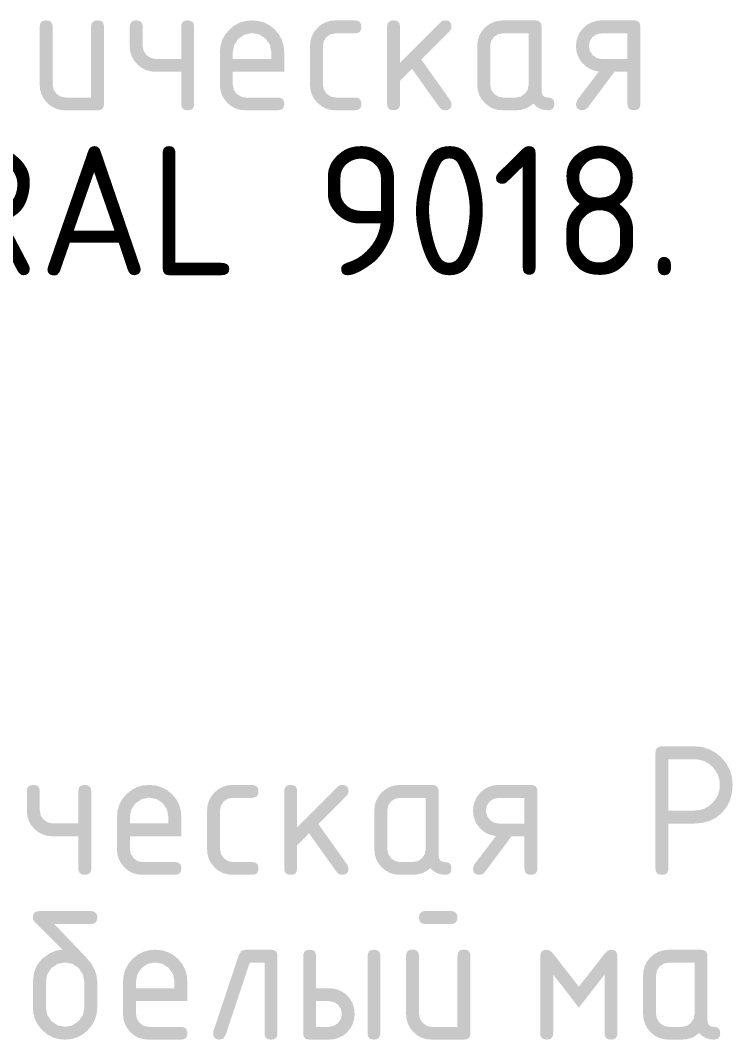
# Model space of a CAD drawing. Header units: millimetres. Extents: x 0 to 1189, y 0 to 841.
# Drawn here: x 1044.37 to 1061.14, y 332.25 to 356.24 of the extents above; entities that cross this region are included whole.
import ezdxf

# ---------------------------------------------------------------- set-up
doc = ezdxf.new("R2010")
doc.units = ezdxf.units.MM

msp = doc.modelspace()

# ---------------------------------------------------------------- hatches: boundary and pattern name
h = msp.add_hatch(color=7)
h.dxf.hatch_style = 2
h.paths.add_polyline_path([(1046.336424, 356.096256), (1046.336424, 354.276143), (1046.326907, 354.209954), (1046.298322, 354.163764), (1046.250616, 354.136694), (1046.183738, 354.127866), (1045.426368, 354.127866), (1045.303955, 354.138331), (1045.191619, 354.170241), (1045.089722, 354.224372), (1044.998625, 354.301499), (1044.920809, 354.394517), (1044.865162, 354.496629), (1044.831736, 354.609077), (1044.820582, 354.733101), (1044.820582, 356.096256), (1044.8301, 356.160584), (1044.858685, 356.206981), (1044.906391, 356.235085), (1044.973269, 356.244533), (1045.039828, 356.235085), (1045.087371, 356.206981), (1045.115896, 356.160584), (1045.125405, 356.096256), (1045.125405, 354.733101), (1045.147729, 354.617483), (1045.214701, 354.517575), (1045.312473, 354.450603), (1045.426368, 354.428278), (1046.031602, 354.428278), (1046.031602, 356.096256), (1046.041111, 356.160584), (1046.069636, 356.206981), (1046.117179, 356.235085), (1046.183738, 356.244533), (1046.250616, 356.235085), (1046.298322, 356.206981), (1046.326907, 356.160584)])
h = msp.add_hatch(color=7)
h.dxf.hatch_style = 2
h.paths.add_polyline_path([(1048.458069, 356.096256), (1048.458069, 354.276143), (1048.448552, 354.209954), (1048.419967, 354.163764), (1048.372261, 354.136694), (1048.305383, 354.127866), (1048.238824, 354.136694), (1048.191281, 354.163764), (1048.162756, 354.209954), (1048.153247, 354.276143), (1048.153247, 355.034064), (1047.548013, 355.034064), (1047.428081, 355.045063), (1047.316571, 355.077817), (1047.213847, 355.131965), (1047.12027, 355.207146), (1047.042454, 355.300112), (1046.986807, 355.401449), (1046.953381, 355.511468), (1046.942227, 355.630479), (1046.942227, 356.096256), (1046.951744, 356.160584), (1046.98033, 356.206981), (1047.028036, 356.235085), (1047.094914, 356.244533), (1047.161473, 356.235085), (1047.209016, 356.206981), (1047.237541, 356.160584), (1047.247049, 356.096256), (1047.247049, 355.643157), (1047.269374, 355.525886), (1047.336346, 355.427632), (1047.434118, 355.360659), (1047.548013, 355.338335), (1048.153247, 355.338335), (1048.153247, 356.096256), (1048.162756, 356.160584), (1048.191281, 356.206981), (1048.238824, 356.235085), (1048.305383, 356.244533), (1048.372261, 356.235085), (1048.419967, 356.206981), (1048.448552, 356.160584)])
h = msp.add_hatch(color=7)
h.paths.add_polyline_path([(1049.821793, 355.94412), (1049.646782, 355.911805), (1049.499884, 355.812931), (1049.401009, 355.666032), (1049.368694, 355.491022), (1049.368694, 355.338335), (1050.274892, 355.338335), (1050.274892, 355.491022), (1050.242577, 355.666032), (1050.143703, 355.812931), (1049.996804, 355.911805)])
h.paths.add_polyline_path([(1049.368694, 355.034064), (1049.368694, 354.733101), (1049.391019, 354.617483), (1049.457991, 354.517575), (1049.555763, 354.450603), (1049.669658, 354.428278), (1050.427028, 354.428278), (1050.493906, 354.41877), (1050.541612, 354.390245), (1050.570197, 354.342702), (1050.579714, 354.276143), (1050.570197, 354.209954), (1050.541612, 354.163764), (1050.493906, 354.136694), (1050.427028, 354.127866), (1049.669658, 354.127866), (1049.547245, 354.138331), (1049.434909, 354.170241), (1049.333012, 354.224372), (1049.241915, 354.301499), (1049.164099, 354.394517), (1049.108452, 354.496629), (1049.075026, 354.609077), (1049.063872, 354.733101), (1049.063872, 355.486612), (1049.077472, 355.639118), (1049.118512, 355.779376), (1049.187353, 355.907749), (1049.284358, 356.024598), (1049.400889, 356.121285), (1049.529098, 356.189962), (1049.669296, 356.230942), (1049.821793, 356.244533), (1049.97429, 356.231002), (1050.114489, 356.190445), (1050.242698, 356.122912), (1050.359228, 356.028456), (1050.456233, 355.911926), (1050.525075, 355.783717), (1050.566115, 355.643519), (1050.579714, 355.491022), (1050.579714, 355.034064)])
h = msp.add_hatch(color=7)
h.dxf.hatch_style = 2
h.paths.add_polyline_path([(1051.490339, 355.639298), (1051.490339, 354.733101), (1051.512663, 354.617483), (1051.579636, 354.517575), (1051.677408, 354.450603), (1051.791303, 354.428278), (1052.243851, 354.428278), (1052.310728, 354.41877), (1052.358434, 354.390245), (1052.38702, 354.342702), (1052.396537, 354.276143), (1052.38702, 354.209954), (1052.358434, 354.163764), (1052.310728, 354.136694), (1052.243851, 354.127866), (1051.791303, 354.127866), (1051.66889, 354.138331), (1051.556554, 354.170241), (1051.454657, 354.224372), (1051.36356, 354.301499), (1051.285744, 354.394517), (1051.230097, 354.496629), (1051.196671, 354.609077), (1051.185517, 354.733101), (1051.185517, 355.639298), (1051.196671, 355.761462), (1051.230097, 355.874116), (1051.285744, 355.977262), (1051.36356, 356.0709), (1051.454657, 356.146167), (1051.556554, 356.200504), (1051.66889, 356.233448), (1051.791303, 356.244533), (1052.243851, 356.244533), (1052.310728, 356.235024), (1052.358434, 356.206499), (1052.38702, 356.158957), (1052.396537, 356.092397), (1052.38702, 356.025519), (1052.358434, 355.977814), (1052.310728, 355.949228), (1052.243851, 355.939711), (1051.791303, 355.939711), (1051.673549, 355.917938), (1051.575226, 355.854824), (1051.512112, 355.756569)])
h = msp.add_hatch(color=7)
h.dxf.hatch_style = 2
h.paths.add_polyline_path([(1053.307041, 355.249589), (1054.259541, 356.202089), (1054.30605, 356.234473), (1054.365375, 356.244533), (1054.432253, 356.235085), (1054.479959, 356.206981), (1054.508544, 356.160584), (1054.518061, 356.096256), (1054.505797, 356.038585), (1054.471208, 355.990423), (1053.806442, 355.321798), (1054.488296, 354.364889), (1054.518061, 354.276143), (1054.508544, 354.209954), (1054.479959, 354.163764), (1054.432253, 354.136694), (1054.365375, 354.127866), (1054.292476, 354.143645), (1054.238595, 354.191256), (1053.586507, 355.105722), (1053.307041, 354.822397), (1053.307041, 354.276143), (1053.297533, 354.209954), (1053.269007, 354.163764), (1053.221465, 354.136694), (1053.154906, 354.127866), (1053.088028, 354.136694), (1053.040322, 354.163764), (1053.011736, 354.209954), (1053.002219, 354.276143), (1053.002219, 356.096256), (1053.011736, 356.160584), (1053.040322, 356.206981), (1053.088028, 356.235085), (1053.154906, 356.244533), (1053.221465, 356.235085), (1053.269007, 356.206981), (1053.297533, 356.160584), (1053.307041, 356.096256)])
h = msp.add_hatch(color=7)
h.paths.add_polyline_path([(1056.334884, 355.939711), (1055.72965, 355.939711), (1055.611896, 355.917938), (1055.513573, 355.854824), (1055.450459, 355.756569), (1055.428686, 355.639298), (1055.428686, 354.733101), (1055.45101, 354.617483), (1055.517983, 354.517575), (1055.615755, 354.450603), (1055.72965, 354.428278), (1056.033921, 354.428278), (1056.149469, 354.450603), (1056.245587, 354.517575), (1056.31256, 354.615829), (1056.334884, 354.733101)])
h.paths.add_polyline_path([(1056.940119, 354.276143), (1056.93067, 354.209954), (1056.902567, 354.163764), (1056.85617, 354.136694), (1056.791842, 354.127866), (1056.689445, 354.137444), (1056.597745, 354.166451), (1056.516277, 354.215303), (1056.444576, 354.284411), (1056.354909, 354.215303), (1056.256818, 354.166451), (1056.149943, 354.137444), (1056.033921, 354.127866), (1055.72965, 354.127866), (1055.607237, 354.138331), (1055.494901, 354.170241), (1055.393004, 354.224372), (1055.301907, 354.301499), (1055.224091, 354.394517), (1055.168444, 354.496629), (1055.135018, 354.609077), (1055.123864, 354.733101), (1055.123864, 355.639298), (1055.135018, 355.761462), (1055.168444, 355.874116), (1055.224091, 355.977262), (1055.301907, 356.0709), (1055.393004, 356.146167), (1055.494901, 356.200504), (1055.607237, 356.233448), (1055.72965, 356.244533), (1056.48702, 356.244533), (1056.553897, 356.235085), (1056.601603, 356.206981), (1056.630189, 356.160584), (1056.639706, 356.096256), (1056.639706, 354.580965), (1056.649215, 354.514087), (1056.67774, 354.466381), (1056.725282, 354.437796), (1056.791842, 354.428278), (1056.85617, 354.41877), (1056.902567, 354.390245), (1056.93067, 354.342702)])
h = msp.add_hatch(color=7)
h.paths.add_polyline_path([(1057.987222, 355.037923), (1057.876867, 355.062038), (1057.775349, 355.10269), (1057.683442, 355.160706), (1057.601923, 355.236911), (1057.535045, 355.326139), (1057.487339, 355.422395), (1057.458753, 355.526506), (1057.449236, 355.639298), (1057.460389, 355.761462), (1057.493815, 355.874116), (1057.549462, 355.977262), (1057.627278, 356.0709), (1057.718375, 356.146167), (1057.820273, 356.200504), (1057.932609, 356.233448), (1058.055022, 356.244533), (1058.812391, 356.244533), (1058.879269, 356.235085), (1058.926975, 356.206981), (1058.955561, 356.160584), (1058.965078, 356.096256), (1058.965078, 354.276143), (1058.955561, 354.209954), (1058.926975, 354.163764), (1058.879269, 354.136694), (1058.812391, 354.127866), (1058.745832, 354.136694), (1058.69829, 354.163764), (1058.669764, 354.209954), (1058.660256, 354.276143), (1058.660256, 355.034064), (1058.355434, 355.034064), (1057.724292, 354.187397), (1057.669515, 354.141715), (1057.601923, 354.127866), (1057.535045, 354.136694), (1057.487339, 354.163764), (1057.458753, 354.209954), (1057.449236, 354.276143), (1057.479002, 354.369298)])
h.paths.add_polyline_path([(1057.754058, 355.639298), (1057.776382, 355.523199), (1057.843355, 355.423222), (1057.941127, 355.356732), (1058.055022, 355.334476), (1058.660256, 355.334476), (1058.660256, 355.939711), (1058.055022, 355.939711), (1057.937268, 355.917938), (1057.838945, 355.854824), (1057.775831, 355.756569)])
h = msp.add_hatch(color=7)
h.paths.add_polyline_path([(1059.473861, 339.1523), (1060.231231, 339.1523), (1060.412365, 339.135652), (1060.580219, 339.085672), (1060.734534, 339.00231), (1060.87505, 338.885512), (1060.989298, 338.747484), (1061.071352, 338.594057), (1061.120849, 338.42554), (1061.137429, 338.242244), (1061.12159, 338.050998), (1061.074384, 337.877684), (1060.996275, 337.722663), (1060.887728, 337.586298), (1060.751277, 337.47497), (1060.596067, 337.395577), (1060.422563, 337.348018), (1060.231231, 337.332188), (1059.625997, 337.332188), (1059.625997, 336.273854), (1059.616488, 336.207665), (1059.587963, 336.161475), (1059.54042, 336.134405), (1059.473861, 336.125577), (1059.406983, 336.134405), (1059.359277, 336.161475), (1059.330692, 336.207665), (1059.321175, 336.273854), (1059.321175, 339.000165), (1059.330692, 339.066724), (1059.359277, 339.114267), (1059.406983, 339.142792)])
h.paths.add_polyline_path([(1059.625997, 338.847478), (1059.625997, 337.63701), (1060.231231, 337.63701), (1060.353644, 337.648077), (1060.46598, 337.681314), (1060.567877, 337.736771), (1060.658974, 337.814501), (1060.73679, 337.905908), (1060.792437, 338.007909), (1060.825863, 338.120141), (1060.837017, 338.242244), (1060.825863, 338.364407), (1060.792437, 338.477062), (1060.73679, 338.580208), (1060.658974, 338.673846), (1060.567877, 338.749345), (1060.46598, 338.803657), (1060.353644, 338.836471), (1060.231231, 338.847478)])
h = msp.add_hatch(color=7)
h.dxf.hatch_style = 2
h.paths.add_polyline_path([(1046.034584, 338.093967), (1046.034584, 336.273854), (1046.025067, 336.207665), (1045.996482, 336.161475), (1045.948776, 336.134405), (1045.881898, 336.125577), (1045.815339, 336.134405), (1045.767796, 336.161475), (1045.739271, 336.207665), (1045.729762, 336.273854), (1045.729762, 337.031775), (1045.124528, 337.031775), (1045.004596, 337.042774), (1044.893086, 337.075528), (1044.790362, 337.129676), (1044.696785, 337.204857), (1044.618969, 337.297823), (1044.563322, 337.39916), (1044.529896, 337.509179), (1044.518742, 337.62819), (1044.518742, 338.093967), (1044.528259, 338.158296), (1044.556845, 338.204692), (1044.604551, 338.232796), (1044.671429, 338.242244), (1044.737988, 338.232796), (1044.785531, 338.204692), (1044.814056, 338.158296), (1044.823564, 338.093967), (1044.823564, 337.640868), (1044.845889, 337.523597), (1044.912861, 337.425343), (1045.010633, 337.35837), (1045.124528, 337.336046), (1045.729762, 337.336046), (1045.729762, 338.093967), (1045.739271, 338.158296), (1045.767796, 338.204692), (1045.815339, 338.232796), (1045.881898, 338.242244), (1045.948776, 338.232796), (1045.996482, 338.204692), (1046.025067, 338.158296)])
h = msp.add_hatch(color=7)
h.paths.add_polyline_path([(1047.398414, 337.941832), (1047.223403, 337.909517), (1047.076504, 337.810642), (1046.97763, 337.663744), (1046.945315, 337.488733), (1046.945315, 337.336046), (1047.851513, 337.336046), (1047.851513, 337.488733), (1047.819198, 337.663744), (1047.720324, 337.810642), (1047.573425, 337.909517)])
h.paths.add_polyline_path([(1046.945315, 337.031775), (1046.945315, 336.730812), (1046.967639, 336.615194), (1047.034612, 336.515287), (1047.132384, 336.448314), (1047.246278, 336.42599), (1048.003648, 336.42599), (1048.070526, 336.416481), (1048.118232, 336.387956), (1048.146818, 336.340413), (1048.156335, 336.273854), (1048.146818, 336.207665), (1048.118232, 336.161475), (1048.070526, 336.134405), (1048.003648, 336.125577), (1047.246278, 336.125577), (1047.123866, 336.136042), (1047.01153, 336.167952), (1046.909632, 336.222083), (1046.818535, 336.29921), (1046.740719, 336.392228), (1046.685072, 336.49434), (1046.651646, 336.606788), (1046.640493, 336.730812), (1046.640493, 337.484323), (1046.654092, 337.636829), (1046.695132, 337.777087), (1046.763974, 337.90546), (1046.860979, 338.022309), (1046.977509, 338.118996), (1047.105718, 338.187674), (1047.245917, 338.228653), (1047.398414, 338.242244), (1047.550911, 338.228713), (1047.691109, 338.188156), (1047.819318, 338.120623), (1047.935849, 338.026168), (1048.032854, 337.909637), (1048.101696, 337.781428), (1048.142735, 337.64123), (1048.156335, 337.488733), (1048.156335, 337.031775)])
h = msp.add_hatch(color=7)
h.dxf.hatch_style = 2
h.paths.add_polyline_path([(1049.067065, 337.63701), (1049.067065, 336.730812), (1049.089389, 336.615194), (1049.156362, 336.515287), (1049.254134, 336.448314), (1049.368029, 336.42599), (1049.820576, 336.42599), (1049.887454, 336.416481), (1049.93516, 336.387956), (1049.963746, 336.340413), (1049.973263, 336.273854), (1049.963746, 336.207665), (1049.93516, 336.161475), (1049.887454, 336.134405), (1049.820576, 336.125577), (1049.368029, 336.125577), (1049.245616, 336.136042), (1049.13328, 336.167952), (1049.031383, 336.222083), (1048.940286, 336.29921), (1048.86247, 336.392228), (1048.806823, 336.49434), (1048.773397, 336.606788), (1048.762243, 336.730812), (1048.762243, 337.63701), (1048.773397, 337.759173), (1048.806823, 337.871827), (1048.86247, 337.974973), (1048.940286, 338.068611), (1049.031383, 338.143878), (1049.13328, 338.198216), (1049.245616, 338.231159), (1049.368029, 338.242244), (1049.820576, 338.242244), (1049.887454, 338.232736), (1049.93516, 338.20421), (1049.963746, 338.156668), (1049.973263, 338.090109), (1049.963746, 338.023231), (1049.93516, 337.975525), (1049.887454, 337.946939), (1049.820576, 337.937422), (1049.368029, 337.937422), (1049.250275, 337.915649), (1049.151952, 337.852535), (1049.088838, 337.754281)])
h = msp.add_hatch(color=7)
h.dxf.hatch_style = 2
h.paths.add_polyline_path([(1050.883873, 337.2473), (1051.836373, 338.1998), (1051.882881, 338.232184), (1051.942206, 338.242244), (1052.009084, 338.232796), (1052.05679, 338.204692), (1052.085376, 338.158296), (1052.094893, 338.093967), (1052.082628, 338.036296), (1052.048039, 337.988134), (1051.383274, 337.31951), (1052.065127, 336.3626), (1052.094893, 336.273854), (1052.085376, 336.207665), (1052.05679, 336.161475), (1052.009084, 336.134405), (1051.942206, 336.125577), (1051.869308, 336.141356), (1051.815426, 336.188967), (1051.163339, 337.103433), (1050.883873, 336.820109), (1050.883873, 336.273854), (1050.874364, 336.207665), (1050.845839, 336.161475), (1050.798297, 336.134405), (1050.731737, 336.125577), (1050.664859, 336.134405), (1050.617153, 336.161475), (1050.588568, 336.207665), (1050.579051, 336.273854), (1050.579051, 338.093967), (1050.588568, 338.158296), (1050.617153, 338.204692), (1050.664859, 338.232796), (1050.731737, 338.242244), (1050.798297, 338.232796), (1050.845839, 338.204692), (1050.874364, 338.158296), (1050.883873, 338.093967)])
h = msp.add_hatch(color=7)
h.paths.add_polyline_path([(1053.911821, 337.937422), (1053.306587, 337.937422), (1053.188833, 337.915649), (1053.09051, 337.852535), (1053.027396, 337.754281), (1053.005623, 337.63701), (1053.005623, 336.730812), (1053.027947, 336.615194), (1053.09492, 336.515287), (1053.192692, 336.448314), (1053.306587, 336.42599), (1053.610857, 336.42599), (1053.726406, 336.448314), (1053.822524, 336.515287), (1053.889497, 336.613541), (1053.911821, 336.730812)])
h.paths.add_polyline_path([(1054.517055, 336.273854), (1054.507607, 336.207665), (1054.479504, 336.161475), (1054.433107, 336.134405), (1054.368778, 336.125577), (1054.266382, 336.135155), (1054.174682, 336.164162), (1054.093214, 336.213014), (1054.021513, 336.282122), (1053.931846, 336.213014), (1053.833755, 336.164162), (1053.72688, 336.135155), (1053.610857, 336.125577), (1053.306587, 336.125577), (1053.184174, 336.136042), (1053.071838, 336.167952), (1052.96994, 336.222083), (1052.878844, 336.29921), (1052.801027, 336.392228), (1052.745381, 336.49434), (1052.711955, 336.606788), (1052.700801, 336.730812), (1052.700801, 337.63701), (1052.711955, 337.759173), (1052.745381, 337.871827), (1052.801027, 337.974973), (1052.878844, 338.068611), (1052.96994, 338.143878), (1053.071838, 338.198216), (1053.184174, 338.231159), (1053.306587, 338.242244), (1054.063956, 338.242244), (1054.130834, 338.232796), (1054.17854, 338.204692), (1054.207126, 338.158296), (1054.216643, 338.093967), (1054.216643, 336.578676), (1054.226151, 336.511798), (1054.254677, 336.464092), (1054.302219, 336.435507), (1054.368778, 336.42599), (1054.433107, 336.416481), (1054.479504, 336.387956), (1054.507607, 336.340413)])
h = msp.add_hatch(color=7)
h.paths.add_polyline_path([(1055.563104, 337.035634), (1055.452749, 337.059749), (1055.351231, 337.100402), (1055.259324, 337.158417), (1055.177805, 337.234622), (1055.110927, 337.32385), (1055.063221, 337.420106), (1055.034635, 337.524217), (1055.025118, 337.63701), (1055.036272, 337.759173), (1055.069698, 337.871827), (1055.125345, 337.974973), (1055.203161, 338.068611), (1055.294258, 338.143878), (1055.396155, 338.198216), (1055.508491, 338.231159), (1055.630904, 338.242244), (1056.388274, 338.242244), (1056.455152, 338.232796), (1056.502857, 338.204692), (1056.531443, 338.158296), (1056.54096, 338.093967), (1056.54096, 336.273854), (1056.531443, 336.207665), (1056.502857, 336.161475), (1056.455152, 336.134405), (1056.388274, 336.125577), (1056.321714, 336.134405), (1056.274172, 336.161475), (1056.245647, 336.207665), (1056.236138, 336.273854), (1056.236138, 337.031775), (1055.931316, 337.031775), (1055.300175, 336.185109), (1055.245398, 336.139427), (1055.177805, 336.125577), (1055.110927, 336.134405), (1055.063221, 336.161475), (1055.034635, 336.207665), (1055.025118, 336.273854), (1055.054884, 336.36701)])
h.paths.add_polyline_path([(1055.32994, 337.63701), (1055.352264, 337.52091), (1055.419237, 337.420933), (1055.517009, 337.354443), (1055.630904, 337.332188), (1056.236138, 337.332188), (1056.236138, 337.937422), (1055.630904, 337.937422), (1055.51315, 337.915649), (1055.414827, 337.852535), (1055.351713, 337.754281)])
h = msp.add_hatch(color=7)
h.paths.add_polyline_path([(1046.17712, 333.603759), (1046.17712, 332.998525), (1046.16284, 332.848568), (1046.120344, 332.709619), (1046.050151, 332.581728), (1045.952775, 332.464948), (1045.837855, 332.368262), (1045.709758, 332.299584), (1045.569775, 332.258604), (1045.419199, 332.245013), (1045.266701, 332.258604), (1045.126503, 332.299584), (1044.998294, 332.368262), (1044.881764, 332.464948), (1044.784758, 332.581728), (1044.715917, 332.709619), (1044.674877, 332.848568), (1044.661278, 332.998525), (1044.661278, 333.608169), (1044.685884, 333.819146), (1044.759738, 334.001185), (1044.882892, 334.153872), (1045.055397, 334.276793), (1045.210357, 334.341561), (1045.355809, 334.36168), (1044.691043, 335.030304), (1044.668306, 335.065444), (1044.661278, 335.119601), (1044.670795, 335.18616), (1044.69938, 335.233703), (1044.747086, 335.262228), (1044.813964, 335.271736), (1046.028843, 335.271736), (1046.093171, 335.262228), (1046.139568, 335.233703), (1046.167671, 335.18616), (1046.17712, 335.119601), (1046.167671, 335.052723), (1046.139568, 335.005017), (1046.093171, 334.976431), (1046.028843, 334.966914), (1045.165088, 334.966914), (1045.927419, 334.167101), (1046.035965, 334.03443), (1046.114074, 333.896592), (1046.161281, 333.753173)])
h.paths.add_polyline_path([(1045.872298, 333.002934), (1045.872298, 333.608169), (1045.839983, 333.781733), (1045.741108, 333.930078), (1045.59421, 334.028953), (1045.419199, 334.061268), (1045.244188, 334.028953), (1045.097289, 333.930078), (1044.998415, 333.781733), (1044.9661, 333.608169), (1044.9661, 333.002934), (1044.998415, 332.826063), (1045.097289, 332.681025), (1045.244188, 332.579946), (1045.419199, 332.545426), (1045.59421, 332.579946), (1045.741108, 332.681025), (1045.839983, 332.82751)])
h = msp.add_hatch(color=7)
h.paths.add_polyline_path([(1054.963907, 334.213403), (1054.963907, 332.39329), (1054.95439, 332.327101), (1054.925804, 332.280911), (1054.878098, 332.253841), (1054.81122, 332.245013), (1054.05385, 332.245013), (1053.931437, 332.255478), (1053.819101, 332.287388), (1053.717204, 332.341519), (1053.626107, 332.418646), (1053.548291, 332.512284), (1053.492644, 332.61543), (1053.459218, 332.728085), (1053.448065, 332.850248), (1053.448065, 334.213403), (1053.457582, 334.280281), (1053.486167, 334.327987), (1053.533873, 334.356573), (1053.600751, 334.36609), (1053.66731, 334.356573), (1053.714853, 334.327987), (1053.743378, 334.280281), (1053.752887, 334.213403), (1053.752887, 332.850248), (1053.775211, 332.735113), (1053.842184, 332.638581), (1053.939955, 332.568232), (1054.05385, 332.545426), (1054.659085, 332.545426), (1054.659085, 334.213403), (1054.668593, 334.280281), (1054.697118, 334.327987), (1054.744661, 334.356573), (1054.81122, 334.36609), (1054.878098, 334.356573), (1054.925804, 334.327987), (1054.95439, 334.280281)])
h.paths.add_polyline_path([(1054.506398, 334.966914), (1053.901164, 334.966914), (1053.836835, 334.976431), (1053.790438, 335.005017), (1053.762335, 335.052723), (1053.752887, 335.119601), (1053.762335, 335.18616), (1053.790438, 335.233703), (1053.836835, 335.262228), (1053.901164, 335.271736), (1054.506398, 335.271736), (1054.573276, 335.262228), (1054.620982, 335.233703), (1054.649567, 335.18616), (1054.659085, 335.119601), (1054.649567, 335.052723), (1054.620982, 335.005017), (1054.573276, 334.976431)])
h = msp.add_hatch(color=7)
h.paths.add_polyline_path([(1047.540718, 334.061268), (1047.365708, 334.028953), (1047.218809, 333.930078), (1047.119935, 333.78318), (1047.08762, 333.608169), (1047.08762, 333.455482), (1047.993817, 333.455482), (1047.993817, 333.608169), (1047.961502, 333.78318), (1047.862628, 333.930078), (1047.715729, 334.028953)])
h.paths.add_polyline_path([(1047.08762, 333.151211), (1047.08762, 332.850248), (1047.109944, 332.73463), (1047.176916, 332.634723), (1047.274688, 332.56775), (1047.388583, 332.545426), (1048.145953, 332.545426), (1048.212831, 332.535917), (1048.260537, 332.507392), (1048.289122, 332.45985), (1048.298639, 332.39329), (1048.289122, 332.327101), (1048.260537, 332.280911), (1048.212831, 332.253841), (1048.145953, 332.245013), (1047.388583, 332.245013), (1047.26617, 332.255478), (1047.153834, 332.287388), (1047.051937, 332.341519), (1046.96084, 332.418646), (1046.883024, 332.511664), (1046.827377, 332.613776), (1046.793951, 332.726224), (1046.782797, 332.850248), (1046.782797, 333.603759), (1046.796397, 333.756265), (1046.837437, 333.896523), (1046.906278, 334.024896), (1047.003284, 334.141745), (1047.119814, 334.238432), (1047.248023, 334.30711), (1047.388221, 334.348089), (1047.540718, 334.36168), (1047.693216, 334.348149), (1047.833414, 334.307592), (1047.961623, 334.24006), (1048.078153, 334.145604), (1048.175159, 334.029073), (1048.244, 333.900864), (1048.28504, 333.760666), (1048.298639, 333.608169), (1048.298639, 333.151211)])
h = msp.add_hatch(color=7)
h.dxf.hatch_style = 2
h.paths.add_polyline_path([(1049.662238, 334.36168), (1050.267473, 334.36168), (1050.334351, 334.352232), (1050.382057, 334.324128), (1050.410642, 334.277732), (1050.420159, 334.213403), (1050.420159, 332.39329), (1050.410642, 332.327101), (1050.382057, 332.280911), (1050.334351, 332.253841), (1050.267473, 332.245013), (1050.200913, 332.253841), (1050.153371, 332.280911), (1050.124846, 332.327101), (1050.115337, 332.39329), (1050.115337, 334.056858), (1049.768072, 334.056858), (1049.196461, 332.346437), (1049.14575, 332.2703), (1049.057004, 332.245013), (1048.990126, 332.254522), (1048.94242, 332.283047), (1048.913834, 332.33059), (1048.904317, 332.397149), (1048.913137, 332.444002), (1049.510103, 334.238759), (1049.570048, 334.332052)])
h = msp.add_hatch(color=7)
h.paths.add_polyline_path([(1052.236857, 332.850248), (1052.225773, 332.728085), (1052.192829, 332.61543), (1052.138491, 332.512284), (1052.063224, 332.418646), (1051.969587, 332.341519), (1051.86644, 332.287388), (1051.753786, 332.255478), (1051.631623, 332.245013), (1051.178524, 332.245013), (1051.111646, 332.253841), (1051.06394, 332.280911), (1051.035354, 332.327101), (1051.025837, 332.39329), (1051.025837, 334.213403), (1051.035354, 334.277732), (1051.06394, 334.324128), (1051.111646, 334.352232), (1051.178524, 334.36168), (1051.245083, 334.352232), (1051.292625, 334.324128), (1051.321151, 334.277732), (1051.330659, 334.213403), (1051.330659, 333.455482), (1051.631623, 333.455482), (1051.753786, 333.444484), (1051.86644, 333.411729), (1051.969587, 333.357581), (1052.063224, 333.282401), (1052.138491, 333.188677), (1052.192829, 333.085341), (1052.225773, 332.972497)])
h.paths.add_polyline_path([(1051.935894, 332.850248), (1051.913845, 332.967794), (1051.847148, 333.066324), (1051.748894, 333.129438), (1051.631623, 333.151211), (1051.330659, 333.151211), (1051.330659, 332.545426), (1051.631623, 332.545426), (1051.748894, 332.56775), (1051.847148, 332.634723), (1051.913845, 332.732977)])
h.paths.add_polyline_path([(1052.541679, 334.213403), (1052.551188, 334.277732), (1052.579713, 334.324128), (1052.627255, 334.352232), (1052.693815, 334.36168), (1052.758143, 334.352232), (1052.80454, 334.324128), (1052.832643, 334.277732), (1052.842092, 334.213403), (1052.842092, 332.39329), (1052.832643, 332.327101), (1052.80454, 332.280911), (1052.758143, 332.253841), (1052.693815, 332.245013), (1052.627255, 332.253841), (1052.579713, 332.280911), (1052.551188, 332.327101), (1052.541679, 332.39329)])
h = msp.add_hatch(color=7)
h.dxf.hatch_style = 2
h.paths.add_polyline_path([(1057.517403, 332.998525), (1056.912169, 333.777392), (1056.912169, 332.39329), (1056.90266, 332.327101), (1056.874135, 332.280911), (1056.826593, 332.253841), (1056.760033, 332.245013), (1056.693155, 332.253841), (1056.64545, 332.280911), (1056.616864, 332.327101), (1056.607347, 332.39329), (1056.607347, 334.213403), (1056.616864, 334.277732), (1056.64545, 334.324128), (1056.693155, 334.352232), (1056.760033, 334.36168), (1056.836101, 334.338874), (1056.912169, 334.268525), (1057.517403, 333.489657), (1058.123189, 334.268525), (1058.199256, 334.338874), (1058.275324, 334.36168), (1058.339653, 334.352232), (1058.38605, 334.324128), (1058.414153, 334.277732), (1058.423601, 334.213403), (1058.423601, 332.39329), (1058.414153, 332.327101), (1058.38605, 332.280911), (1058.339653, 332.253841), (1058.275324, 332.245013), (1058.208765, 332.253841), (1058.161223, 332.280911), (1058.132697, 332.327101), (1058.123189, 332.39329), (1058.123189, 333.777392)])
h = msp.add_hatch(color=7)
h.paths.add_polyline_path([(1060.240594, 334.056858), (1059.63536, 334.056858), (1059.517606, 334.035085), (1059.419283, 333.971971), (1059.356169, 333.873717), (1059.334396, 333.756446), (1059.334396, 332.850248), (1059.35672, 332.73463), (1059.423693, 332.634723), (1059.521465, 332.56775), (1059.63536, 332.545426), (1059.939631, 332.545426), (1060.055179, 332.56775), (1060.151297, 332.634723), (1060.21827, 332.732977), (1060.240594, 332.850248)])
h.paths.add_polyline_path([(1060.845829, 332.39329), (1060.83638, 332.327101), (1060.808277, 332.280911), (1060.76188, 332.253841), (1060.697552, 332.245013), (1060.595155, 332.254591), (1060.503455, 332.283598), (1060.421987, 332.33245), (1060.350286, 332.401559), (1060.260619, 332.33245), (1060.162528, 332.283598), (1060.055653, 332.254591), (1059.939631, 332.245013), (1059.63536, 332.245013), (1059.512947, 332.255478), (1059.400611, 332.287388), (1059.298714, 332.341519), (1059.207617, 332.418646), (1059.129801, 332.511664), (1059.074154, 332.613776), (1059.040728, 332.726224), (1059.029574, 332.850248), (1059.029574, 333.756446), (1059.040728, 333.878609), (1059.074154, 333.991263), (1059.129801, 334.09441), (1059.207617, 334.188047), (1059.298714, 334.263314), (1059.400611, 334.317652), (1059.512947, 334.350595), (1059.63536, 334.36168), (1060.39273, 334.36168), (1060.459607, 334.352232), (1060.507313, 334.324128), (1060.535899, 334.277732), (1060.545416, 334.213403), (1060.545416, 332.698112), (1060.554925, 332.631234), (1060.58345, 332.583528), (1060.630992, 332.554943), (1060.697552, 332.545426), (1060.76188, 332.535917), (1060.808277, 332.507392), (1060.83638, 332.45985)])

# ---------------------------------------------------------------- texts
at = {"color": 7, "insert": (1042.400938, 353.284065), "char_height": 3.040288, "attachment_point": 1}
msp.add_mtext('{\\fGOSTCommon|b0|i0|c0|p0;RAL 901\\fGOSTCommon|b0|i0|c204|p0;8\\fGOSTCommon|b0|i0|c0|p0;. }', dxfattribs=at)

doc.saveas('drawing.dxf')
